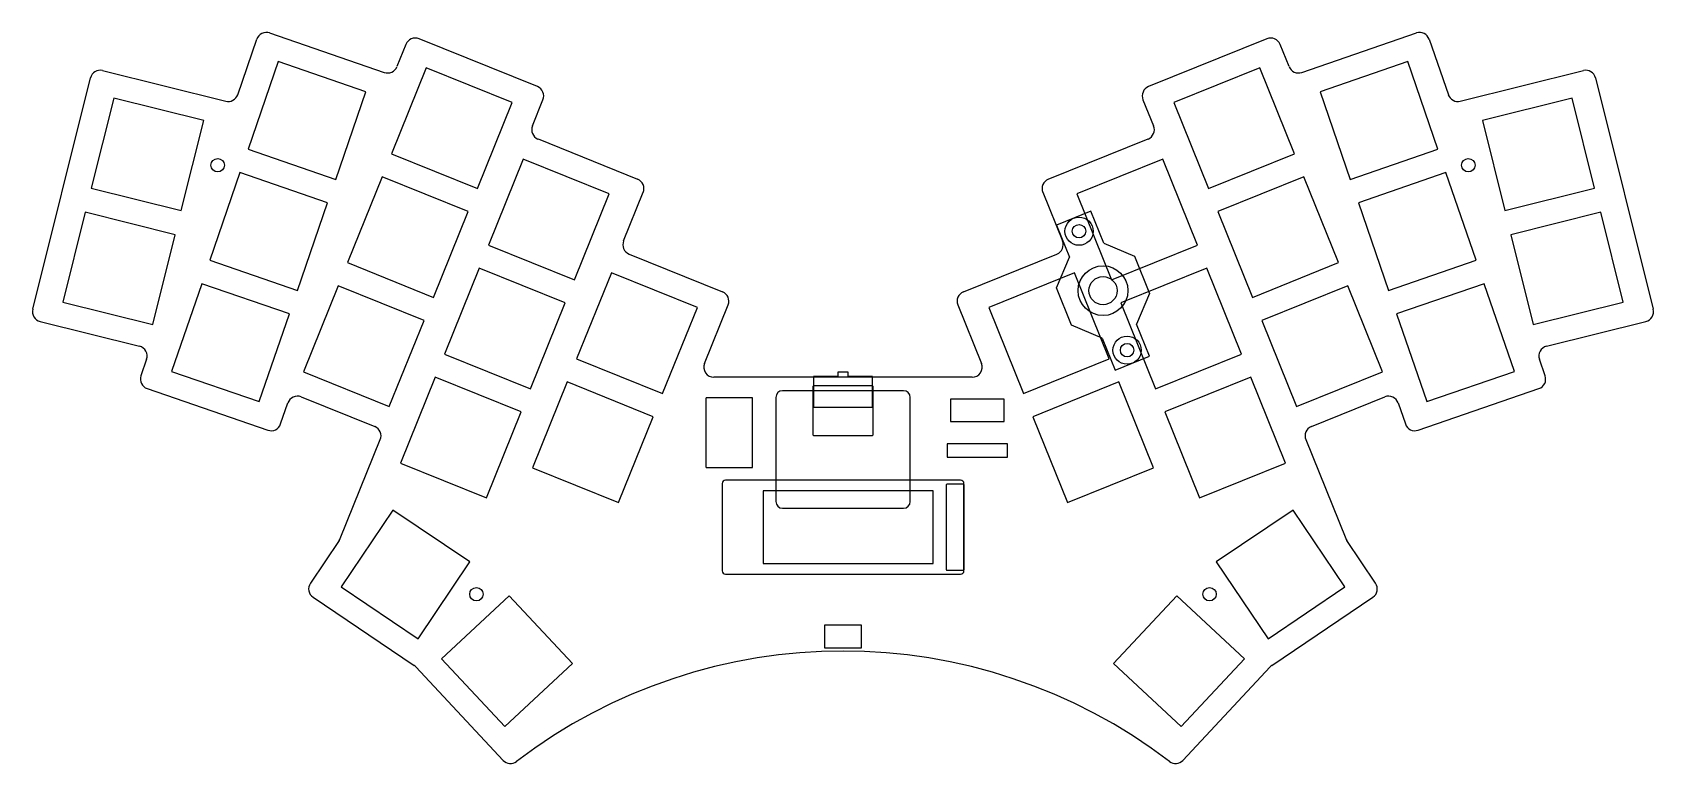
# Model space of a CAD drawing. Header units: millimetres. Extents: x 82 to 324, y -208 to -99.
import ezdxf

# ---------------------------------------------------------------- set-up
doc = ezdxf.new("R2010")
doc.units = ezdxf.units.MM

msp = doc.modelspace()

# ---------------------------------------------------------------- linework, layer by layer
at = {"linetype": 'CONTINUOUS'}
for p, q in [((112.94, -108.68), (115.79, -100.41)), ((117.69, -99.48), (134.76, -105.36)), ((137.98, -101.18), (136.64, -104.5)), ((157.55, -107.47), (139.94, -100.35)), ((266.14, -100.35), (248.52, -107.47)), ((269.44, -104.5), (268.09, -101.18)), ((271.32, -105.36), (288.38, -99.48)), ((290.29, -100.41), (293.14, -108.68)), ((118.98, -103.73), (114.49, -116.78)), ((132.03, -108.23), (118.98, -103.73)), ((287.1, -103.73), (274.05, -108.23)), ((291.59, -116.78), (287.1, -103.73)), ((82.43, -140.62), (91.02, -106.17)), ((92.84, -105.08), (111.16, -109.65)), ((141, -104.66), (135.83, -117.46)), ((153.79, -109.83), (141, -104.66)), ((265.08, -104.66), (252.28, -109.83)), ((270.25, -117.46), (265.08, -104.66)), ((294.92, -109.65), (313.24, -105.08)), ((315.06, -106.17), (323.64, -140.62)), ((127.53, -121.28), (132.03, -108.23)), ((274.05, -108.23), (278.54, -121.28)), ((94.49, -109.2), (91.15, -122.59)), ((107.88, -112.54), (94.49, -109.2)), ((148.62, -122.63), (153.79, -109.83)), ((156.81, -113.31), (158.38, -109.42)), ((247.69, -109.42), (249.27, -113.31)), ((252.28, -109.83), (257.45, -122.63)), ((311.59, -109.2), (298.2, -112.54)), ((314.92, -122.59), (311.59, -109.2)), ((104.54, -125.93), (107.88, -112.54)), ((298.2, -112.54), (301.53, -125.93)), ((157.64, -115.27), (172.47, -121.26)), ((233.6, -121.26), (248.44, -115.27)), ((114.49, -116.78), (127.53, -121.28)), ((135.83, -117.46), (148.62, -122.63)), ((257.45, -122.63), (270.25, -117.46)), ((278.54, -121.28), (291.59, -116.78)), ((113.28, -120.28), (108.79, -133.33)), ((126.33, -124.77), (113.28, -120.28)), ((155.45, -118.27), (150.28, -131.06)), ((168.25, -123.44), (155.45, -118.27)), ((250.62, -118.27), (237.83, -123.44)), ((255.79, -131.06), (250.62, -118.27)), ((292.79, -120.28), (279.75, -124.77)), ((297.29, -133.33), (292.79, -120.28)), ((91.15, -122.59), (104.54, -125.93)), ((134.44, -120.89), (129.27, -133.68)), ((147.24, -126.06), (134.44, -120.89)), ((271.63, -120.89), (258.84, -126.06)), ((276.8, -133.68), (271.63, -120.89)), ((301.53, -125.93), (314.92, -122.59)), ((121.84, -137.82), (126.33, -124.77)), ((163.08, -136.23), (168.25, -123.44)), ((170.38, -130.44), (173.3, -123.21)), ((232.77, -123.21), (235.7, -130.44)), ((237.83, -123.44), (243, -136.23)), ((279.75, -124.77), (284.24, -137.82)), ((90.25, -126.18), (86.92, -139.57)), ((103.64, -129.52), (90.25, -126.18)), ((142.07, -138.85), (147.24, -126.06)), ((239.93, -126.02), (234.83, -128.08)), ((241.86, -130.79), (239.93, -126.02)), ((258.84, -126.06), (264.01, -138.85)), ((315.82, -126.18), (302.43, -129.52)), ((319.16, -139.57), (315.82, -126.18)), ((100.31, -142.91), (103.64, -129.52)), ((234.83, -128.08), (236.76, -132.85)), ((302.43, -129.52), (305.77, -142.91)), ((150.28, -131.06), (163.08, -136.23)), ((171.21, -132.4), (185.11, -138.02)), ((220.96, -138.02), (234.87, -132.4)), ((241.86, -130.79), (246.42, -132.73)), ((243, -136.23), (255.79, -131.06)), ((108.79, -133.33), (121.84, -137.82)), ((129.27, -133.68), (142.07, -138.85)), ((148.9, -134.49), (143.73, -147.29)), ((161.69, -139.66), (148.9, -134.49)), ((234.83, -137.41), (236.76, -132.85)), ((257.18, -134.49), (244.38, -139.66)), ((246.42, -132.73), (248.66, -138.29)), ((262.35, -147.29), (257.18, -134.49)), ((264.01, -138.85), (276.8, -133.68)), ((284.24, -137.82), (297.29, -133.33)), ((107.58, -136.83), (103.09, -149.88)), ((120.63, -141.32), (107.58, -136.83)), ((127.89, -137.11), (122.72, -149.91)), ((140.68, -142.28), (127.89, -137.11)), ((168.56, -135.21), (163.39, -148.01)), ((181.36, -140.38), (168.56, -135.21)), ((237.51, -135.21), (224.72, -140.38)), ((237.07, -142.97), (234.83, -137.41)), ((242.68, -148.01), (237.51, -135.21)), ((278.19, -137.11), (265.39, -142.28)), ((283.36, -149.91), (278.19, -137.11)), ((298.49, -136.83), (285.44, -141.32)), ((302.98, -149.88), (298.49, -136.83)), ((86.92, -139.57), (100.31, -142.91)), ((156.52, -152.46), (161.69, -139.66)), ((244.38, -139.66), (249.55, -152.46)), ((248.66, -138.29), (246.73, -142.85)), ((305.77, -142.91), (319.16, -139.57)), ((116.14, -154.37), (120.63, -141.32)), ((135.51, -155.08), (140.68, -142.28)), ((176.19, -153.18), (181.36, -140.38)), ((182.42, -148.68), (185.94, -139.97)), ((220.13, -139.97), (223.65, -148.68)), ((224.72, -140.38), (229.89, -153.18)), ((265.39, -142.28), (270.56, -155.08)), ((285.44, -141.32), (289.94, -154.37)), ((83.52, -142.44), (98.32, -146.13)), ((241.63, -144.91), (237.07, -142.97)), ((248.66, -147.62), (246.73, -142.85)), ((307.75, -146.13), (322.55, -142.44)), ((241.63, -144.91), (243.56, -149.68)), ((99.38, -148.07), (98.53, -150.53)), ((143.73, -147.29), (156.52, -152.46)), ((163.39, -148.01), (176.19, -153.18)), ((229.89, -153.18), (242.68, -148.01)), ((243.56, -149.68), (248.66, -147.62)), ((249.55, -152.46), (262.35, -147.29)), ((307.54, -150.53), (306.7, -148.07)), ((103.09, -149.88), (116.14, -154.37)), ((122.72, -149.91), (135.51, -155.08)), ((142.34, -150.72), (137.17, -163.51)), ((155.14, -155.89), (142.34, -150.72)), ((162, -151.44), (156.83, -164.23)), ((174.8, -156.61), (162, -151.44)), ((222.26, -150.74), (183.81, -150.74)), ((202.29, -150.62), (198.64, -150.62)), ((198.64, -150.62), (198.64, -155.17)), ((203.79, -149.99), (202.29, -149.99)), ((202.29, -149.99), (202.29, -150.62)), ((203.79, -150.62), (203.79, -149.99)), ((207.44, -150.62), (203.79, -150.62)), ((207.44, -155.17), (207.44, -150.62)), ((244.07, -151.44), (231.27, -156.61)), ((249.24, -164.23), (244.07, -151.44)), ((263.73, -150.72), (250.94, -155.89)), ((268.9, -163.51), (263.73, -150.72)), ((270.56, -155.08), (283.36, -149.91)), ((289.94, -154.37), (302.98, -149.88)), ((99.46, -152.43), (117.42, -158.62)), ((122.39, -153.66), (133.33, -158.08)), ((189.59, -153.81), (182.69, -153.81)), ((182.69, -164.16), (182.69, -153.81)), ((189.59, -164.16), (189.59, -153.81)), ((193.04, -153.74), (193.04, -169.24)), ((212.04, -152.74), (194.04, -152.74)), ((198.57, -152.14), (198.57, -159.29)), ((207.41, -152.04), (198.67, -152.04)), ((207.51, -159.29), (207.51, -152.14)), ((213.04, -169.24), (213.04, -153.74)), ((227.02, -153.98), (219.05, -153.98)), ((219.05, -153.98), (219.05, -157.34)), ((227.02, -157.34), (227.02, -153.98)), ((272.75, -158.08), (283.69, -153.66)), ((288.65, -158.62), (306.61, -152.43)), ((119.33, -157.69), (120.41, -154.56)), ((149.97, -168.68), (155.14, -155.89)), ((169.63, -169.4), (174.8, -156.61)), ((198.64, -155.17), (207.44, -155.17)), ((231.27, -156.61), (236.44, -169.4)), ((250.94, -155.89), (256.11, -168.68)), ((285.67, -154.56), (286.74, -157.69)), ((219.05, -157.34), (227.02, -157.34)), ((128.21, -174.76), (134.16, -160.03)), ((198.67, -159.39), (207.41, -159.39)), ((227.54, -160.66), (218.54, -160.66)), ((218.54, -160.66), (218.54, -162.66)), ((227.54, -162.66), (227.54, -160.66)), ((271.92, -160.03), (277.87, -174.76)), ((137.17, -163.51), (149.97, -168.68)), ((218.54, -162.66), (227.54, -162.66)), ((256.11, -168.68), (268.9, -163.51)), ((156.83, -164.23), (169.63, -169.4)), ((182.69, -164.16), (189.59, -164.16)), ((220.54, -166.07), (185.54, -166.07)), ((236.44, -169.4), (249.24, -164.23)), ((185.04, -166.57), (185.04, -179.57)), ((216.44, -167.67), (191.14, -167.67)), ((191.14, -167.67), (191.14, -178.47)), ((216.44, -178.47), (216.44, -167.67)), ((218.41, -166.76), (218.41, -179.38)), ((220.97, -166.66), (218.51, -166.66)), ((221.04, -179.57), (221.04, -166.57)), ((221.07, -179.38), (221.07, -166.76)), ((136.05, -170.52), (128.33, -181.96)), ((147.49, -178.24), (136.05, -170.52)), ((194.04, -170.24), (212.04, -170.24)), ((270.02, -170.52), (258.58, -178.24)), ((277.74, -181.96), (270.02, -170.52)), ((128.06, -175.04), (123.76, -181.41)), ((282.31, -181.41), (278.02, -175.04)), ((139.78, -189.68), (147.49, -178.24)), ((191.14, -178.47), (216.44, -178.47)), ((258.58, -178.24), (266.3, -189.68)), ((185.54, -180.07), (220.54, -180.07)), ((218.51, -179.48), (220.97, -179.48)), ((128.33, -181.96), (139.78, -189.68)), ((153.37, -183.26), (143.28, -192.67)), ((162.78, -193.35), (153.37, -183.26)), ((252.71, -183.26), (243.29, -193.35)), ((262.8, -192.67), (252.71, -183.26)), ((266.3, -189.68), (277.74, -181.96)), ((124.17, -183.49), (139.2, -193.63)), ((266.87, -193.63), (281.91, -183.49)), ((205.79, -187.64), (200.29, -187.64)), ((200.29, -187.64), (200.29, -191.04)), ((205.79, -191.04), (205.79, -187.64)), ((143.28, -192.67), (152.69, -202.76)), ((200.29, -191.04), (205.79, -191.04)), ((253.39, -202.76), (262.8, -192.67)), ((139.46, -193.85), (152.45, -207.78)), ((152.69, -202.76), (162.78, -193.35)), ((243.29, -193.35), (253.39, -202.76)), ((253.63, -207.78), (266.61, -193.85))]:
    msp.add_line(p, q, dxfattribs=at)
for centre, radius in [((109.96, -119.17), 1), ((296.11, -119.17), 1), ((238.17, -129), 2.1), ((238.17, -129), 1), ((241.74, -137.85), 3.7), ((241.74, -137.85), 2.1), ((245.32, -146.71), 2.1), ((245.32, -146.71), 1), ((148.47, -183.04), 1), ((257.6, -183.04), 1)]:
    msp.add_circle(centre, radius, dxfattribs=at)
for centre, radius, start, end in [((117.2, -100.9), 1.5, 71, 161), ((139.37, -101.74), 1.5, 68, 158), ((266.7, -101.74), 1.5, 22, 112), ((288.87, -100.9), 1.5, 19, 109), ((92.47, -106.54), 1.5, 76, 166), ((135.25, -103.94), 1.5, 251, 338), ((270.83, -103.94), 1.5, 202, 289), ((313.6, -106.54), 1.5, 14, 104), ((156.99, -108.86), 1.5, 338, 68), ((249.08, -108.86), 1.5, 112, 202), ((111.52, -108.19), 1.5, 256, 341), ((294.55, -108.19), 1.5, 199, 284), ((158.2, -113.88), 1.5, 158, 248), ((247.88, -113.88), 1.5, 292, 22), ((171.91, -122.65), 1.5, 338, 68), ((234.17, -122.65), 1.5, 112, 202), ((171.77, -131.01), 1.5, 158, 248), ((234.31, -131.01), 1.5, 292, 22), ((184.55, -139.41), 1.5, 338, 68), ((221.52, -139.41), 1.5, 112, 202), ((83.89, -140.98), 1.5, 166, 256), ((322.19, -140.98), 1.5, 284, 14), ((97.96, -147.58), 1.5, 341, 76), ((308.12, -147.58), 1.5, 104, 199), ((183.81, -149.24), 1.5, 158, 270), ((222.26, -149.24), 1.5, 270, 22), ((99.95, -151.01), 1.5, 161, 251), ((306.13, -151.01), 1.5, 289, 19), ((121.83, -155.05), 1.5, 68, 161), ((194.04, -153.74), 1, 90, 180), ((198.67, -152.14), 0.1, 90, 180), ((207.41, -152.14), 0.1, 0, 90), ((212.04, -153.74), 1, 0, 90), ((284.25, -155.05), 1.5, 19, 112), ((117.91, -157.2), 1.5, 251, 341), ((132.77, -159.47), 1.5, 338, 68), ((273.31, -159.47), 1.5, 112, 202), ((288.16, -157.2), 1.5, 199, 289), ((198.67, -159.29), 0.1, 180, 270), ((207.41, -159.29), 0.1, 270, 0), ((185.54, -166.57), 0.5, 90, 180), ((220.54, -166.57), 0.5, 0, 90), ((218.51, -166.76), 0.1, 90, 180), ((220.97, -166.76), 0.1, 0, 90), ((194.04, -169.24), 1, 180, 270), ((212.04, -169.24), 1, 270, 0), ((126.82, -174.2), 1.5, 326, 338), ((279.26, -174.2), 1.5, 202, 214), ((185.54, -179.57), 0.5, 180, 270), ((218.51, -179.38), 0.1, 180, 270), ((220.54, -179.57), 0.5, 270, 0), ((220.97, -179.38), 0.1, 270, 0), ((125, -182.25), 1.5, 146, 236), ((281.07, -182.25), 1.5, 304, 34), ((203.04, -271.51), 80, 52.6069, 127.3931), ((138.36, -194.88), 1.5, 43, 56), ((267.71, -194.88), 1.5, 124, 137), ((153.54, -206.76), 1.5, 223, 307.3931), ((252.53, -206.76), 1.5, 232.6069, 317)]:
    msp.add_arc(centre, radius, start, end, dxfattribs=at)

doc.saveas('drawing.dxf')
